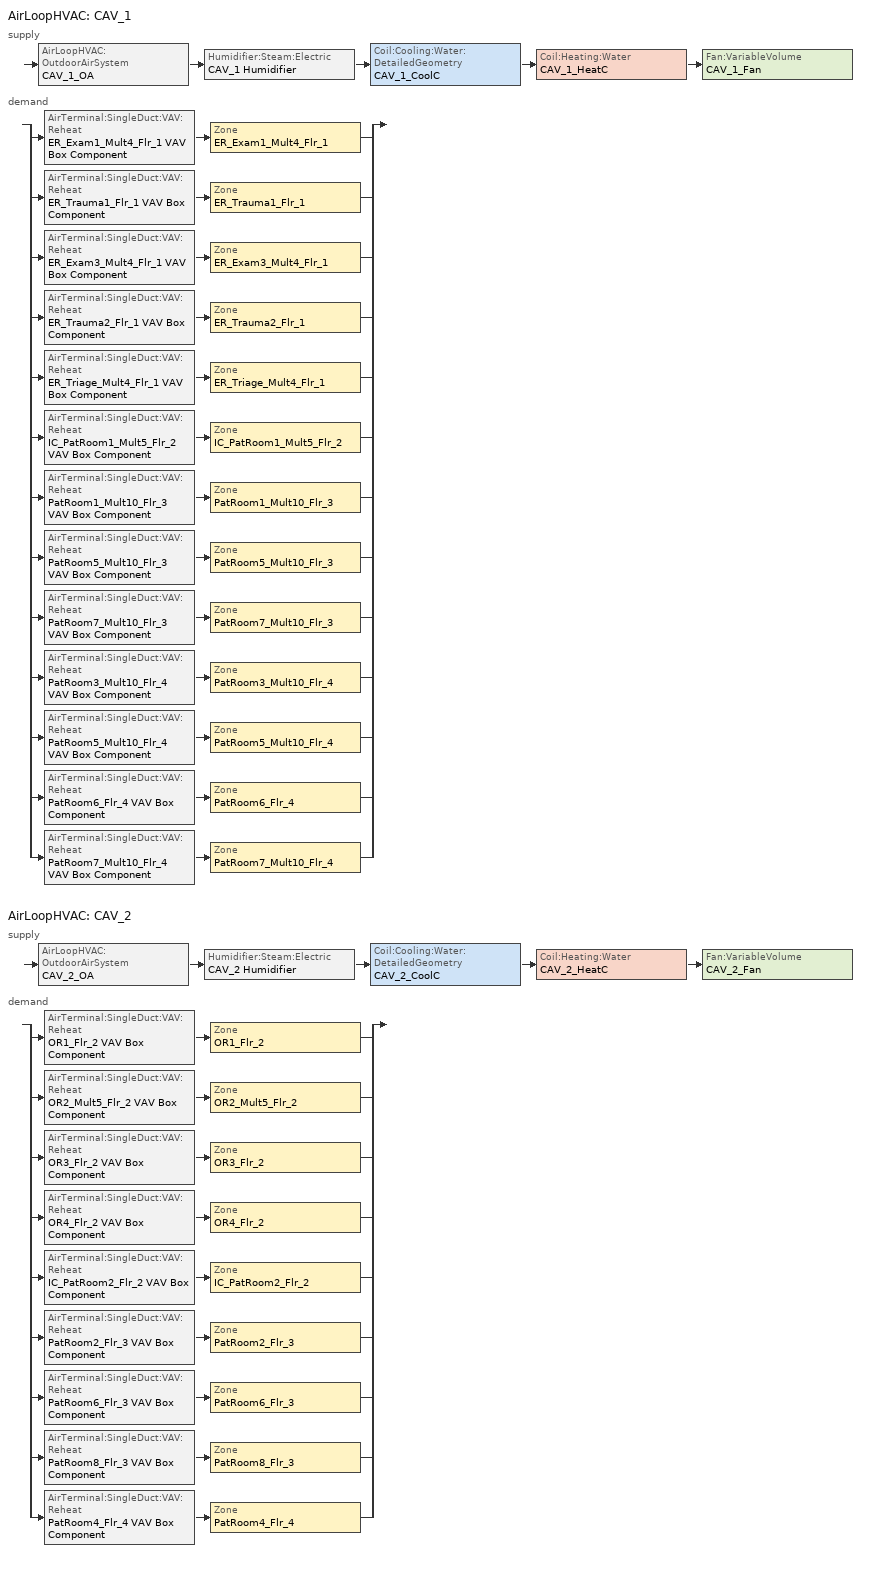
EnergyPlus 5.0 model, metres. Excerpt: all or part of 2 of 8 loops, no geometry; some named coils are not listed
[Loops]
AirLoopHVAC 'CAV_1'
 supply: AirLoopHVAC:OutdoorAirSystem 'CAV_1_OA' > Humidifier:Steam:Electric 'CAV_1 Humidifier' > Coil:Cooling:Water:DetailedGeometry 'CAV_1_CoolC' > Coil:Heating:Water 'CAV_1_HeatC' > Fan:VariableVolume 'CAV_1_Fan'
 demand: split
  | AirTerminal:SingleDuct:VAV:Reheat 'ER_Exam1_Mult4_Flr_1 VAV Box Component' > Zone 'ER_Exam1_Mult4_Flr_1'
  | AirTerminal:SingleDuct:VAV:Reheat 'ER_Trauma1_Flr_1 VAV Box Component' > Zone 'ER_Trauma1_Flr_1'
  | AirTerminal:SingleDuct:VAV:Reheat 'ER_Exam3_Mult4_Flr_1 VAV Box Component' > Zone 'ER_Exam3_Mult4_Flr_1'
  | AirTerminal:SingleDuct:VAV:Reheat 'ER_Trauma2_Flr_1 VAV Box Component' > Zone 'ER_Trauma2_Flr_1'
  | AirTerminal:SingleDuct:VAV:Reheat 'ER_Triage_Mult4_Flr_1 VAV Box Component' > Zone 'ER_Triage_Mult4_Flr_1'
  | AirTerminal:SingleDuct:VAV:Reheat 'IC_PatRoom1_Mult5_Flr_2 VAV Box Component' > Zone 'IC_PatRoom1_Mult5_Flr_2'
  | AirTerminal:SingleDuct:VAV:Reheat 'PatRoom1_Mult10_Flr_3 VAV Box Component' > Zone 'PatRoom1_Mult10_Flr_3'
  | AirTerminal:SingleDuct:VAV:Reheat 'PatRoom5_Mult10_Flr_3 VAV Box Component' > Zone 'PatRoom5_Mult10_Flr_3'
  | AirTerminal:SingleDuct:VAV:Reheat 'PatRoom7_Mult10_Flr_3 VAV Box Component' > Zone 'PatRoom7_Mult10_Flr_3'
  | AirTerminal:SingleDuct:VAV:Reheat 'PatRoom3_Mult10_Flr_4 VAV Box Component' > Zone 'PatRoom3_Mult10_Flr_4'
  | AirTerminal:SingleDuct:VAV:Reheat 'PatRoom5_Mult10_Flr_4 VAV Box Component' > Zone 'PatRoom5_Mult10_Flr_4'
  | AirTerminal:SingleDuct:VAV:Reheat 'PatRoom6_Flr_4 VAV Box Component' > Zone 'PatRoom6_Flr_4'
  | AirTerminal:SingleDuct:VAV:Reheat 'PatRoom7_Mult10_Flr_4 VAV Box Component' > Zone 'PatRoom7_Mult10_Flr_4'
AirLoopHVAC 'CAV_2'
 supply: AirLoopHVAC:OutdoorAirSystem 'CAV_2_OA' > Humidifier:Steam:Electric 'CAV_2 Humidifier' > Coil:Cooling:Water:DetailedGeometry 'CAV_2_CoolC' > Coil:Heating:Water 'CAV_2_HeatC' > Fan:VariableVolume 'CAV_2_Fan'
 demand: split
  | AirTerminal:SingleDuct:VAV:Reheat 'OR1_Flr_2 VAV Box Component' > Zone 'OR1_Flr_2'
  | AirTerminal:SingleDuct:VAV:Reheat 'OR2_Mult5_Flr_2 VAV Box Component' > Zone 'OR2_Mult5_Flr_2'
  | AirTerminal:SingleDuct:VAV:Reheat 'OR3_Flr_2 VAV Box Component' > Zone 'OR3_Flr_2'
  | AirTerminal:SingleDuct:VAV:Reheat 'OR4_Flr_2 VAV Box Component' > Zone 'OR4_Flr_2'
  | AirTerminal:SingleDuct:VAV:Reheat 'IC_PatRoom2_Flr_2 VAV Box Component' > Zone 'IC_PatRoom2_Flr_2'
  | AirTerminal:SingleDuct:VAV:Reheat 'PatRoom2_Flr_3 VAV Box Component' > Zone 'PatRoom2_Flr_3'
  | AirTerminal:SingleDuct:VAV:Reheat 'PatRoom6_Flr_3 VAV Box Component' > Zone 'PatRoom6_Flr_3'
  | AirTerminal:SingleDuct:VAV:Reheat 'PatRoom8_Flr_3 VAV Box Component' > Zone 'PatRoom8_Flr_3'
  | AirTerminal:SingleDuct:VAV:Reheat 'PatRoom4_Flr_4 VAV Box Component' > Zone 'PatRoom4_Flr_4'
[Fan:VariableVolume] Availability Schedule=HVACOperationSchd; Pressure Rise=1515.192; Maximum Flow Rate {m3/s}=AUTOSIZE; Minimum Flow Rate {m3/s}=0; Motor In Airstream Fraction=1; Fan Coefficient 1=0.0407599; Fan Coefficient 2=0.088045; Fan Coefficient 3=-0.0729261; Fan Coefficient 4=0.94374; Fan Coefficient 5=0
Name | Fan Efficiency | Motor Efficiency
CAV_1_Fan | 0.6084 | 0.936
CAV_2_Fan | 0.6045 | 0.93
[Coil:Heating:Water] Availablility Schedule=ALWAYS_ON; U-Factor Times Area Value {W/K}=AUTOSIZE; Maximum Water Flow Rate {m3/s}=AUTOSIZE; Coil Peformance input method=UFactorTimesAreaAndDesignWaterFlowRate; Nominal Capacity=AUTOSIZE; Design Inlet Water Temperature=82.2; Design Inlet Air Temperature=16.6; Design Outlet Water Temperature=71.1; Design Outlet Air Temperature=32.2
CAV_1_HeatC; CAV_2_HeatC
[Coil:Cooling:Water:DetailedGeometry] Availablility Schedule=ALWAYS_ON; Maximum Water Flow Rate {m3/s}=AUTOSIZE; Tube Outside Surface Area  {m2}=AUTOSIZE; Total Tube Inside Area {m2}=AUTOSIZE; Fin Surface Area {m2}=AUTOSIZE; Minimum Airflow Area {m2}=AUTOSIZE; Coil Depth {m}=AUTOSIZE; Fin Diameter {m}=AUTOSIZE; Fin Thickness {m}=0.0015; Tube Inside Diameter  {m}=0.01445; Tube Outside Diameter {m}=0.0159; Tube Thermal Conductivity {W/m-K}=386; Fin Thermal Conductivity {W/m-K}=204; Fin Spacing {m}=0.0018; Tube Depth Spacing {m}=0.026; Number of Tube Rows=6; Number of Tubes per Row=AUTOSIZE
CAV_1_CoolC; CAV_2_CoolC
[Humidifier:Steam:Electric] Availability Schedule=ALWAYS_ON; Rated Capacity m3/s=3.72E-5; Rated Power W=100000; Rated Fan Power W=0; Standby Power W=0
CAV_1 Humidifier; CAV_2 Humidifier
[AirTerminal:SingleDuct:VAV:Reheat] Availability Schedule=ALWAYS_ON; Maximum Air Flow Rate {m3/s}=AUTOSIZE; Zone Minimum Air Flow Input Method=Constant; Constant Minimum Air Flow Fraction=1; Maximum Hot Water or Steam Flow Rate {m3/s}=AUTOSIZE; Minimum Hot Water or Steam Flow Rate {m3/s}=0; Convergence Tolerance=0.001; Damper Heating Action=NORMAL
Name | Reheat Coil
ER_Exam1_Mult4_Flr_1 VAV Box Component | ER_Exam1_Mult4_Flr_1 VAV Box Reheat Coil
ER_Exam3_Mult4_Flr_1 VAV Box Component | ER_Exam3_Mult4_Flr_1 VAV Box Reheat Coil
ER_Trauma1_Flr_1 VAV Box Component | ER_Trauma1_Flr_1 VAV Box Reheat Coil
ER_Trauma2_Flr_1 VAV Box Component | ER_Trauma2_Flr_1 VAV Box Reheat Coil
ER_Triage_Mult4_Flr_1 VAV Box Component | ER_Triage_Mult4_Flr_1 VAV Box Reheat Coil
IC_PatRoom1_Mult5_Flr_2 VAV Box Component | IC_PatRoom1_Mult5_Flr_2 VAV Box Reheat Coil
IC_PatRoom2_Flr_2 VAV Box Component | IC_PatRoom2_Flr_2 VAV Box Reheat Coil
OR1_Flr_2 VAV Box Component | OR1_Flr_2 VAV Box Reheat Coil
OR2_Mult5_Flr_2 VAV Box Component | OR2_Mult5_Flr_2 VAV Box Reheat Coil
OR3_Flr_2 VAV Box Component | OR3_Flr_2 VAV Box Reheat Coil
OR4_Flr_2 VAV Box Component | OR4_Flr_2 VAV Box Reheat Coil
PatRoom1_Mult10_Flr_3 VAV Box Component | PatRoom1_Mult10_Flr_3 VAV Box Reheat Coil
PatRoom2_Flr_3 VAV Box Component | PatRoom2_Flr_3 VAV Box Reheat Coil
PatRoom3_Mult10_Flr_4 VAV Box Component | PatRoom3_Mult10_Flr_4 VAV Box Reheat Coil
PatRoom4_Flr_4 VAV Box Component | PatRoom4_Flr_4 VAV Box Reheat Coil
PatRoom5_Mult10_Flr_3 VAV Box Component | PatRoom5_Mult10_Flr_3 VAV Box Reheat Coil
PatRoom5_Mult10_Flr_4 VAV Box Component | PatRoom5_Mult10_Flr_4 VAV Box Reheat Coil
PatRoom6_Flr_3 VAV Box Component | PatRoom6_Flr_3 VAV Box Reheat Coil
PatRoom6_Flr_4 VAV Box Component | PatRoom6_Flr_4 VAV Box Reheat Coil
PatRoom7_Mult10_Flr_3 VAV Box Component | PatRoom7_Mult10_Flr_3 VAV Box Reheat Coil
PatRoom7_Mult10_Flr_4 VAV Box Component | PatRoom7_Mult10_Flr_4 VAV Box Reheat Coil
PatRoom8_Flr_3 VAV Box Component | PatRoom8_Flr_3 VAV Box Reheat Coil
[Zone equipment]
ER_Exam1_Mult4_Flr_1: ER_Exam1_Mult4_Flr_1 VAV Box Component
ER_Exam3_Mult4_Flr_1: ER_Exam3_Mult4_Flr_1 VAV Box Component
ER_Trauma1_Flr_1: ER_Trauma1_Flr_1 VAV Box Component
ER_Trauma2_Flr_1: ER_Trauma2_Flr_1 VAV Box Component
ER_Triage_Mult4_Flr_1: ER_Triage_Mult4_Flr_1 VAV Box Component
IC_PatRoom1_Mult5_Flr_2: IC_PatRoom1_Mult5_Flr_2 VAV Box Component
IC_PatRoom2_Flr_2: IC_PatRoom2_Flr_2 VAV Box Component
OR1_Flr_2: OR1_Flr_2 VAV Box Component
OR2_Mult5_Flr_2: OR2_Mult5_Flr_2 VAV Box Component
OR3_Flr_2: OR3_Flr_2 VAV Box Component
OR4_Flr_2: OR4_Flr_2 VAV Box Component
PatRoom1_Mult10_Flr_3: PatRoom1_Mult10_Flr_3 VAV Box Component
PatRoom2_Flr_3: PatRoom2_Flr_3 VAV Box Component
PatRoom3_Mult10_Flr_4: PatRoom3_Mult10_Flr_4 VAV Box Component
PatRoom4_Flr_4: PatRoom4_Flr_4 VAV Box Component
PatRoom5_Mult10_Flr_3: PatRoom5_Mult10_Flr_3 VAV Box Component
PatRoom5_Mult10_Flr_4: PatRoom5_Mult10_Flr_4 VAV Box Component
PatRoom6_Flr_3: PatRoom6_Flr_3 VAV Box Component
PatRoom6_Flr_4: PatRoom6_Flr_4 VAV Box Component
PatRoom7_Mult10_Flr_3: PatRoom7_Mult10_Flr_3 VAV Box Component
PatRoom7_Mult10_Flr_4: PatRoom7_Mult10_Flr_4 VAV Box Component
PatRoom8_Flr_3: PatRoom8_Flr_3 VAV Box Component
[Sizing:Zone] Zone Cooling Design Supply Air Temperature {C}=11.1; Zone Heating Design Supply Air Temperature {C}=50; Zone Cooling Design Supply Air Humidity Ratio {kg-H20/kg-air}=0.007; Zone Heating Design Supply Air Humidity Ratio {kg-H20/kg-air}=0.008; Outdoor Air Method=Flow/Zone; Cooling Design Air Flow Method {Flow/Zone | DesignDay | DesignDayWithLimit}=DesignDayWithLimit; Heating Design Air Flow Method {Flow/Zone | DesignDay}=DesignDay
Name | Outside Air Flow per Zone {m3/s} | Cooling Minimum Air Flow
ER_Exam1_Mult4_Flr_1; ER_Exam3_Mult4_Flr_1; ER_Trauma1_Flr_1; ER_Trauma2_Flr_1; ER_Triage_Mult4_Flr_1 | 0.066089 | 0.396533
IC_PatRoom1_Mult5_Flr_2; PatRoom1_Mult10_Flr_3; PatRoom5_Mult10_Flr_3; PatRoom5_Mult10_Flr_4 | 0.049561 | 0.148683
IC_PatRoom2_Flr_2; PatRoom6_Flr_3; PatRoom6_Flr_4; PatRoom8_Flr_3 | 0.066089 | 0.198267
OR1_Flr_2; OR2_Mult5_Flr_2; OR3_Flr_2 | 0.198258 | 0.991292
OR4_Flr_2 | 0.793083 | 3.965417
PatRoom2_Flr_3; PatRoom4_Flr_4 | 0.082617 | 0.24785
PatRoom3_Mult10_Flr_4; PatRoom7_Mult10_Flr_3; PatRoom7_Mult10_Flr_4 | 0.047922 | 0.143767
[ZoneControl:Thermostat] Control Type Schedule=Dual Zone Control Type Sched
Name | Zone | Control 1
ER_Exam1_Mult4_Flr_1 Thermostat | ER_Exam1_Mult4_Flr_1 | ER_Exam1_Mult4_Flr_1 DualSPSched
ER_Exam3_Mult4_Flr_1 Thermostat | ER_Exam3_Mult4_Flr_1 | ER_Exam3_Mult4_Flr_1 DualSPSched
ER_Trauma1_Flr_1 Thermostat | ER_Trauma1_Flr_1 | ER_Trauma1_Flr_1 DualSPSched
ER_Trauma2_Flr_1 Thermostat | ER_Trauma2_Flr_1 | ER_Trauma2_Flr_1 DualSPSched
ER_Triage_Mult4_Flr_1 Thermostat | ER_Triage_Mult4_Flr_1 | ER_Triage_Mult4_Flr_1 DualSPSched
IC_PatRoom1_Mult5_Flr_2 Thermostat | IC_PatRoom1_Mult5_Flr_2 | IC_PatRoom1_Mult5_Flr_2 DualSPSched
IC_PatRoom2_Flr_2 Thermostat | IC_PatRoom2_Flr_2 | IC_PatRoom2_Flr_2 DualSPSched
OR1_Flr_2 Thermostat | OR1_Flr_2 | OR1_Flr_2 DualSPSched
OR2_Mult5_Flr_2 Thermostat | OR2_Mult5_Flr_2 | OR2_Mult5_Flr_2 DualSPSched
OR3_Flr_2 Thermostat | OR3_Flr_2 | OR3_Flr_2 DualSPSched
OR4_Flr_2 Thermostat | OR4_Flr_2 | OR4_Flr_2 DualSPSched
PatRoom1_Mult10_Flr_3 Thermostat | PatRoom1_Mult10_Flr_3 | PatRoom1_Mult10_Flr_3 DualSPSched
PatRoom2_Flr_3 Thermostat | PatRoom2_Flr_3 | PatRoom2_Flr_3 DualSPSched
PatRoom3_Mult10_Flr_4 Thermostat | PatRoom3_Mult10_Flr_4 | PatRoom3_Mult10_Flr_4 DualSPSched
PatRoom4_Flr_4 Thermostat | PatRoom4_Flr_4 | PatRoom4_Flr_4 DualSPSched
PatRoom5_Mult10_Flr_3 Thermostat | PatRoom5_Mult10_Flr_3 | PatRoom5_Mult10_Flr_3 DualSPSched
PatRoom5_Mult10_Flr_4 Thermostat | PatRoom5_Mult10_Flr_4 | PatRoom5_Mult10_Flr_4 DualSPSched
PatRoom6_Flr_3 Thermostat | PatRoom6_Flr_3 | PatRoom6_Flr_3 DualSPSched
PatRoom6_Flr_4 Thermostat | PatRoom6_Flr_4 | PatRoom6_Flr_4 DualSPSched
PatRoom7_Mult10_Flr_3 Thermostat | PatRoom7_Mult10_Flr_3 | PatRoom7_Mult10_Flr_3 DualSPSched
PatRoom7_Mult10_Flr_4 Thermostat | PatRoom7_Mult10_Flr_4 | PatRoom7_Mult10_Flr_4 DualSPSched
PatRoom8_Flr_3 Thermostat | PatRoom8_Flr_3 | PatRoom8_Flr_3 DualSPSched
[ThermostatSetpoint:DualSetpoint]
Name | Heating Setpoint Temperature Schedule | Cooling Setpoint Temperature Schedule
ER_Exam1_Mult4_Flr_1 DualSPSched; ER_Exam3_Mult4_Flr_1 DualSPSched; ER_Trauma1_Flr_1 DualSPSched; ER_Trauma2_Flr_1 DualSPSched; ER_Triage_Mult4_Flr_1 DualSPSched; IC_PatRoom1_Mult5_Flr_2 DualSPSched; IC_PatRoom2_Flr_2 DualSPSched; PatRoom1_Mult10_Flr_3 DualSPSched; PatRoom2_Flr_3 DualSPSched; PatRoom3_Mult10_Flr_4 DualSPSched; PatRoom4_Flr_4 DualSPSched; PatRoom5_Mult10_Flr_3 DualSPSched; PatRoom5_Mult10_Flr_4 DualSPSched; PatRoom6_Flr_3 DualSPSched; PatRoom6_Flr_4 DualSPSched; PatRoom7_Mult10_Flr_3 DualSPSched; PatRoom7_Mult10_Flr_4 DualSPSched; PatRoom8_Flr_3 DualSPSched | CRITICAL_HTGSETP_SCH | CRITICAL_CLGSETP_SCH
OR1_Flr_2 DualSPSched; OR2_Mult5_Flr_2 DualSPSched; OR3_Flr_2 DualSPSched; OR4_Flr_2 DualSPSched | OR_HTGSETP_SCH | OR_CLGSETP_SCH
[Sizing:System] Type Of Load To Size On {Sensible}=Sensible; Design Outdoor Air Flow Rate {m3/s}=AUTOSIZE; Minimum System Air Flow Ratio=1; Preheat Design Temperature {C}=7; Preheat Design Humidity Ratio {kg-H2O/kg-air}=0.008; Precool Design Temperature {C}=7.2; Precool Design Humidity Ratio {kg-H2O/kg-air}=0.008; Central Cooling Design Supply Air Temperature {C}=7.2; Central Heating Design Supply Air Temperature {C}=16; Sizing Option {Coincident | NonCoincident}=NonCoincident; 100% Outdoor Air in Cooling {Yes | No}=No; 100% Outdoor Air in Heating {Yes | No}=No; Central Cooling Design Supply Air Humidity Ratio {kg-H2O/kg-air}=0.007; Central Heating Design Supply Air Humidity Ratio {kg-H2O/kg-air}=0.007; Cooling Design Air Flow Method=DesignDay; Cooling Design Air Flow Rate {m3/s}=0; Heating Design Air Flow Method=DesignDay; Heating Design Air Flow Rate {m3/s}=0
CAV_1; CAV_2
[Controller:OutdoorAir] Minimum Outdoor Air Flow Rate {m3/s}=AUTOSIZE; Maximum Outdoor Air Flow Rate {m3/s}=AUTOSIZE; Economizer Control Type=NoEconomizer; Economizer Control Action Type=ModulateFlow; Economizer Maximum Limit Dry-Bulb Temperature {C}=28; Economizer Maximum Limit Enthalpy {J/kg}=64000; Economizer Minimum Limit Dry-Bulb Temperature {C}=-100; Lockout Type=NoLockout; Minimum Limit Type=FixedMinimum; Minimum Outdoor Air Schedule=ALWAYS_ON; Minimum Fraction of Outdoor Air Schedule=CAV_OAminFracSchedule
CAV_1_OA_Controller; CAV_2_OA_Controller
[Controller:WaterCoil] Maximum Actuated Flow {m3/s}=AUTOSIZE; Minimum Actuated Flow {m3/s}=0
Name | Control Variable {Temperature | HumidityRatio | TemperatureAndHumidityRatio | Flow} | Action {Normal | Reverse} | Actuator Variable {Flow} | Actuator Variable {FLOW} | Controller Convergence Tolerance {delta C} [Delta temp from setpoint]
CAV_1_CoolC_Controller; CAV_2_CoolC_Controller | TemperatureAndHumidityRatio | Reverse | Flow
CAV_1_HeatC_Controller; CAV_2_HeatC_Controller | Temperature | Normal |  | Flow | 0.0001
[AirLoopHVAC] Design Supply Air Flow Rate {m3/s}=AUTOSIZE
CAV_1; CAV_2
[SetpointManager:Scheduled] Control Variable {Temperature | Others }=Temperature; Schedule=CAV_SAT_SCH
Name | Setpoint Node or NodeList
CAV_1 SAT setpoint | CAV_1 Supply Equipment Outlet Node
CAV_2 SAT setpoint | CAV_2 Supply Equipment Outlet Node
[SetpointManager:MixedAir]
Name | Control Variable {Temperature} | Setpoint Node or NodeList | Control Variable
CAV_1_CoolC SAT Manager | Temperature | CAV_1_CoolC-CAV_1_HeatCNode
CAV_1_HeatC SAT Manager | Temperature | CAV_1_HeatC-CAV_1_FanNode
CAV_1_OAMixed Air Temp Manager |  | CAV_1_OA-CAV_1 HumidifierNode | Temperature
CAV_2_CoolC SAT Manager | Temperature | CAV_2_CoolC-CAV_2_HeatCNode
CAV_2_HeatC SAT Manager | Temperature | CAV_2_HeatC-CAV_2_FanNode
CAV_2_OAMixed Air Temp Manager |  | CAV_2_OA-CAV_2 HumidifierNode | Temperature
[SetpointManager:SingleZone:Humidity:Minimum]
Name | Setpoint Node or NodeList
CAV_1 Humidifier HUMRAT setpoint | CAV_1 Humidifier-CAV_1_CoolCNode
CAV_2 Humidifier HUMRAT setpoint | CAV_2 Humidifier-CAV_2_CoolCNode
[SetpointManager:SingleZone:Humidity:Maximum]
Name | Setpoint Node or NodeList
CAV_1_CoolC HUMRAT setpoint | CAV_1_CoolC-CAV_1_HeatCNode
CAV_2_CoolC HUMRAT setpoint | CAV_2_CoolC-CAV_2_HeatCNode
[Schedule:Compact]
ALWAYS_ON: Through: 12/31, For: AllDays, Until: 24:00, 1
CRITICAL_CLGSETP_SCH: Temperature, Through: 12/31, For: AllDays, Until: 24:00, 22.2
CRITICAL_HTGSETP_SCH: Temperature, Through: 12/31, For: ALLDays, Until: 24:00, 21.1
OR_CLGSETP_SCH: Temperature, Through: 12/31, For: AllDays, Until: 06:00, 22.2, Until: 17:00, 18.3, Until: 24:00, 22.2
OR_HTGSETP_SCH: Temperature, Through: 12/31, For: AllDays, Until: 24:00, 18.3
Dual Zone Control Type Sched: Control Type, Through: 12/31, For: AllDays, Until: 24:00, 4
CAV_SAT_SCH: Temperature, Through: 12/31, For: AllDays, Until: 24:00, 11.1
HVACOperationSchd: On/Off, Through: 12/31, For: AllDays, Until: 24:00, 1
CAV_OAminFracSchedule: Through: 12/31, For: AllDays, Until: 24:00, 0.33
